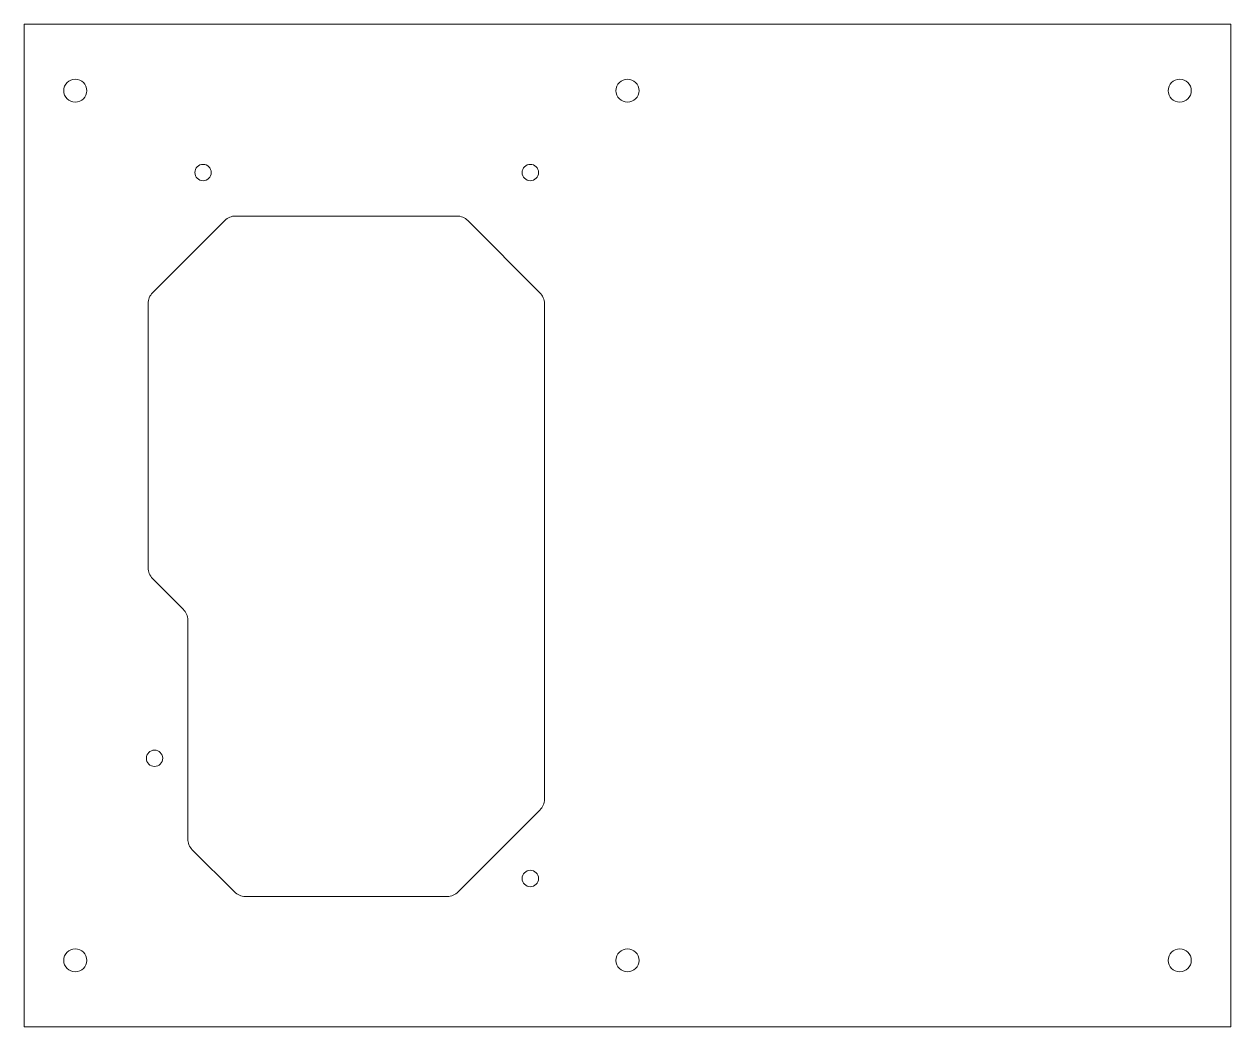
# Model space of a CAD drawing. Header units: millimetres. Extents: x 188 to 424, y 134 to 330.
import ezdxf

# ---------------------------------------------------------------- set-up
doc = ezdxf.new("R2010")
doc.units = ezdxf.units.MM

msp = doc.modelspace()

# ---------------------------------------------------------------- linework, layer by layer
at = {"color": 7, "linetype": 'Continuous', "lineweight": 15}
for p, q in [((424.12, 329.79), (188.12, 329.79)), ((188.12, 329.79), (188.12, 133.79)), ((424.12, 133.79), (424.12, 329.79)), ((227.36, 291.42), (213.25, 277.3)), ((272.76, 292.29), (229.48, 292.29)), ((288.99, 277.3), (274.88, 291.42)), ((212.37, 275.18), (212.37, 223.54)), ((289.87, 178.29), (289.87, 275.18)), ((213.25, 221.42), (219.24, 215.42)), ((220.12, 213.3), (220.12, 170.54)), ((273, 160.17), (288.99, 176.17)), ((221, 168.42), (229.24, 160.17)), ((231.36, 159.29), (270.88, 159.29)), ((188.12, 133.79), (424.12, 133.79))]:
    msp.add_line(p, q, dxfattribs=at)
for centre, radius in [((198.12, 316.79), 2.25), ((306.12, 316.79), 2.25), ((414.12, 316.79), 2.25), ((223.12, 300.79), 1.6), ((287.12, 300.79), 1.6), ((213.62, 186.29), 1.6), ((287.12, 162.79), 1.6), ((198.12, 146.79), 2.25), ((306.12, 146.79), 2.25), ((414.12, 146.79), 2.25)]:
    msp.add_circle(centre, radius, dxfattribs=at)
for centre, start, end in [((229.48, 289.29), 90, 135), ((272.76, 289.29), 45, 90), ((215.37, 275.18), 135, 180), ((286.87, 275.18), 0, 45), ((215.37, 223.54), 180, 225), ((217.12, 213.3), 0, 45), ((286.87, 178.29), 315, 0), ((223.12, 170.54), 180, 225), ((231.36, 162.29), 225, 270), ((270.88, 162.29), 270, 315)]:
    msp.add_arc(centre, 3, start, end, dxfattribs=at)

doc.saveas('drawing.dxf')
